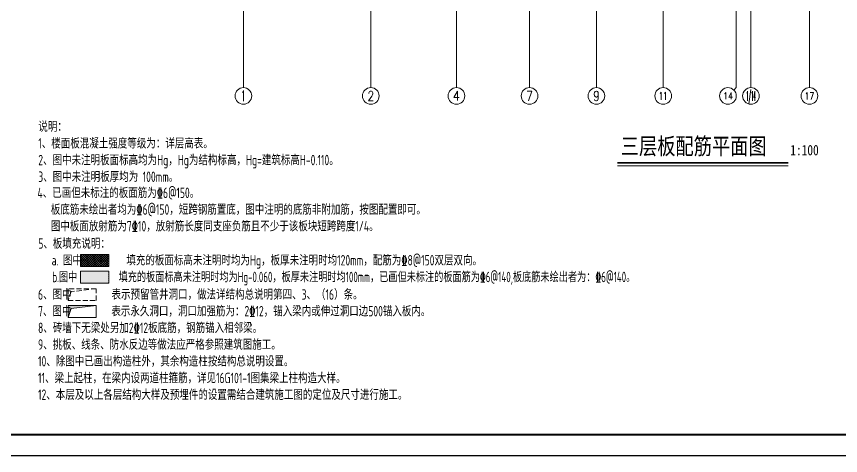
# Model space of a CAD drawing. Extents: x 5874492 to 7194610, y -939842 to -279257.
# Drawn here: x 6580290 to 6619742, y -700765 to -679740 of the extents above; entities that cross this region are included whole.
import ezdxf
from ezdxf.enums import TextEntityAlignment as Align

# ---------------------------------------------------------------- set-up
doc = ezdxf.new("R2010")
doc.units = 0
doc.header["$LTSCALE"] = 1000
doc.linetypes.add('DASH', pattern=[0.35, 0.25, -0.1])
for name, color, linetype, lineweight in [('A-标注-轴号', 3, 'Continuous', 15), ('A-标注-轴号文字', 7, 'Continuous', 15), ('S-大样-DIM', 3, 'Continuous', 20), ('S-板-板面填充', 251, 'Continuous', 20), ('S-轴网-轴号', 3, 'Continuous', 20), ('S-通用-TEXT', 7, 'Continuous', 20)]:
    doc.layers.add(name, color=color, linetype=linetype, lineweight=lineweight)
doc.layers.add('BWPLAN', color=120, linetype='Continuous', plot=False)
doc.layers.add('Y-云图图框', color=7, linetype='Continuous')
doc.styles.add('_TCH_AXIS', font='COMPLEX.shx', dxfattribs={"bigfont": 'hztxt.shx'})
doc.styles.add('_YT_Name', font='', dxfattribs={"width": 0.8})
doc.styles.add('_YT_Sign_Text', font='ros.shx', dxfattribs={"width": 0.8, "bigfont": 'hztxt.shx'})
doc.styles.add('BW_Plan', font='romant.shx', dxfattribs={"width": 0.7, "bigfont": 'hztxt.shx'})
doc.styles.add('BW_PLANX', font='simplex.shx', dxfattribs={"bigfont": 'hztxt.shx'})
doc.styles.add('COMPLEX', font='COMPLEX')
doc.styles.get("Standard").update_dxf_attribs({"font": 'gbenor.shx', "bigfont": 'gbcbig.shx'})
doc.styles.add('TSSD_Rein', font='tssdeng.shx', dxfattribs={"width": 0.7, "bigfont": 'hztxt.shx'})
doc.styles.add('黑体', font='', dxfattribs={"width": 0.8})
doc.styles.get('_YT_Name').set_extended_font_data('SimHei')
doc.styles.get('黑体').set_extended_font_data('SimHei')

# ---------------------------------------------------------------- blocks, each defined once
blk = doc.blocks.new('20191014.21254189')
at = {"layer": 'S-板-板面填充'}
h = blk.add_hatch(dxfattribs=at)
h.set_pattern_fill('ANSI37', color=256, scale=50, style=0)
h.set_pattern_definition([(45, (-198507.3, -4071.87), (-56.1266, 56.1266), []), (135, (-198507.3, -4071.87), (-56.1266, -56.1266), [])])
h.paths.add_polyline_path([(2064, 6391), (3414, 6391), (3414, 6962), (2064, 6962)])
h = blk.add_hatch(dxfattribs=at)
h.set_pattern_fill('DOTS', color=256, scale=30, style=0)
h.set_pattern_definition([(0, (-198507.303, 53728.13), (23.8125, 47.625), [0, -47.625])])
h.paths.add_polyline_path([(2064, 5591), (3414, 5591), (3414, 6162), (2064, 6162)])
at = {"layer": 'S-通用-TEXT'}
blk.add_hatch(color=251, dxfattribs=at).paths.add_polyline_path([(1463, 3954), (1463, 4525), (2813, 4525), (1609, 4384)])
at = {"layer": 'S-通用-TEXT', "color": 0}
for points in [[(2064, 6391), (3414, 6391), (3414, 6962), (2064, 6962)], [(2064, 5591), (3414, 5591), (3414, 6162), (2064, 6162)]]:
    blk.add_lwpolyline(points, close=True, dxfattribs=at)
at = {"layer": 'S-通用-TEXT', "linetype": 'DASH'}
blk.add_lwpolyline([(2813, 5325), (1609, 5184), (1463, 4754)], dxfattribs=at)
blk.add_lwpolyline([(1463, 4754), (2813, 4754), (2813, 5325), (1463, 5325)], close=True, dxfattribs=at)
at = {"layer": 'S-通用-TEXT'}
blk.add_lwpolyline([(2813, 4525), (1609, 4384), (1463, 3954)], dxfattribs=at)
blk.add_lwpolyline([(1463, 3954), (2813, 3954), (2813, 4525), (1463, 4525)], close=True, dxfattribs=at)
at = {"layer": 'S-通用-TEXT', "color": 0, "style": 'TSSD_Rein'}
for s, width, p in [('说明：', 0.7, (38, 12837)), ('1、楼面板混凝土强度等级为：详层高表。', 0.7, (38, 12037)), ('2、图中未注明板面标高均为Hg，Hg为结构标高，Hg=建筑标高H-0.110。', 0.7, (38, 11237)), ('3、图中未注明板厚均为 100mm。', 0.7, (38, 10437)), ('4、已画但未标注的板面筋为\x846@150。', 0.7, (0, 9668)), ('   板底筋未绘出者均为\x846@150，短跨钢筋置底，图中注明的底筋非附加筋，按图配置即可。', 0.7, (0, 8868)), ('   图中板面放射筋为7\x8410，放射筋长度同支座负筋且不少于该板块短跨跨度1/4。', 0.7, (0, 8068)), ('5、板填充说明：', 0.7, (38, 7237)), ('   a. 图中          填充的板面标高未注明时均为Hg，板厚未注明时均120mm，配筋为\x848@150双层双向。', 0.7, (38, 6437)), ('b.图中          填充的板面标高未注明时均为Hg-0.060，板厚未注明时均100mm，已画但未标注的板面筋为\x846@140,板底筋未绘出者为：\x846@140。', 0.65, (712, 5637)), ('6、图中         表示预留管井洞口，做法详结构总说明第四、3、（16）条。', 0.7, (26, 4800)), ('7、图中         表示永久洞口，洞口加强筋为：2\x8412，锚入梁内或伸过洞口边500锚入板内。', 0.7, (26, 4000)), ('8、砖墙下无梁处另加2\x8412板底筋，钢筋锚入相邻梁。', 0.7, (26, 3200)), ('9、挑板、线条、防水反边等做法应严格参照建筑图施工。', 0.7, (26, 2400)), ('10、除图中已画出构造柱外，其余构造柱按结构总说明设置。', 0.7, (26, 1600)), ('11、梁上起柱，在梁内设两道柱箍筋，详见16G101-1图集梁上柱构造大样。', 0.7, (26, 800)), ('12、本层及以上各层结构大样及预埋件的设置需结合建筑施工图的定位及尺寸进行施工。', 0.7, (26, 0))]:
    blk.add_text(s, height=500, dxfattribs=dict(at, width=width)).set_placement(p)
blk = doc.blocks.new('ECMCTK_A1_横_单行图名--0')
at = {"color": 4}
blk.add_lwpolyline([(0, 0), (841, 0), (841, 594), (0, 594)], close=True, dxfattribs=at)
at = {"const_width": 1}
blk.add_lwpolyline([(25, 10), (831, 10), (831, 584), (25, 584)], close=True, dxfattribs=at)
at = {"color": 80, "flags": 3}
for tag, height, p in [('YTHQINS', 3, (34.31, 585.5)), ('ECMCKEY', 3, (292.07, 288.23)), ('YTTQINS', 5.62, (848.03, 12.81)), ('YTFRAME', 3, (652.76, 5.84)), ('YTBARCODE_T1', 3, (749.78, 5.95))]:
    blk.add_attdef(tag, text='', height=height, dxfattribs=at).set_placement(p, align=Align.MIDDLE_CENTER)
for tag, height, style, width, p in [('证书编号', 4, '_YT_Sign_Text', 0.8, (708.87, 43.81)), ('审查批准号', 4, '_YT_Sign_Text', 0.8, (761.06, 43.81)), ('工程号', 4, '_YT_Sign_Text', 0.5, (804.08, 44.12)), ('设计单位', 6, '_YT_Name', 0.8, (623.75, 38.6)), ('建设单位', 4, '_YT_Sign_Text', 0.8, (734.96, 36.11)), ('阶段', 4, '_YT_Sign_Text', 0.8, (804.08, 35.81)), ('项目号', 4, '_YT_Sign_Text', 0.5, (822.08, 33.72)), ('项目名称', 4, '_YT_Sign_Text', 0.8, (734.96, 28.11)), ('专业', 4, '_YT_Sign_Text', 0.8, (804.08, 27.31)), ('图纸编号', 4, '_YT_Sign_Text', 0.5, (803.93, 19.36)), ('图纸名称', 4.5, '_YT_Name', 0.8, (735.39, 15.06)), ('出图比例', 4.2, '_YT_Sign_Text', 0.8, (681.82, 11.78)), ('日期', 4, '_YT_Sign_Text', 0.5, (803.88, 12.13)), ('版本号', 4, '_YT_Sign_Text', 0.8, (822.08, 13))]:
    blk.add_attdef(tag, text='', height=height, dxfattribs=dict(style=style, width=width)).set_placement(p, align=Align.CENTER)
at = {"style": '_YT_Sign_Text', "width": 0.8, "flags": 3}
for tag, p, height in [('[审定人]', (590.95, 27.81), 4.1), ('{审定人}', (605.87, 26.45), 6.24), ('[校对人]', (642.23, 27.82), 4.1), ('{校对人}', (658.35, 26.53), 6.24), ('[审核人]', (591.01, 19.76), 4.1), ('{审核人}', (606.98, 18.44), 6.24), ('[设计人]', (642.47, 20.21), 4.1), ('{设计人}', (658.48, 18.54), 6.24), ('[项目负责人]', (590.78, 12.01), 4.1), ('{项目负责人}', (608.28, 10.72), 6.24), ('[专业负责人]', (642.74, 11.77), 4.1), ('{专业负责人}', (658.58, 10.36), 6.24)]:
    blk.add_attdef(tag, p, '', height=height, dxfattribs=at)
at = {"color": 80, "flags": 3}
for tag, p in [('YTBZSIT', (25, 10)), ('EXT_TK_LEFT', (25, 10)), ('YTQRCODE', (551.04, 11.91))]:
    blk.add_attdef(tag, p, '', height=3, dxfattribs=at)
blk = doc.blocks.new('BWPG_0427095648', base_point=(6599691, -1417454))
at = {"color": 0, "const_width": 0.5}
blk.add_lwpolyline([(6572030, -1399426), (6656130, -1399426), (6656130, -1458826), (6572030, -1458826)], close=True, dxfattribs=at)
at = {"layer": 'S-大样-DIM', "color": 0, "style": 'BW_Plan', "width": 0.75}
blk.add_attdef('KEYNAME', text='', height=594, dxfattribs=at).set_placement((6572030, -1399426), align=Align.RIGHT)
at = {"layer": 'S-大样-DIM', "color": 0, "style": 'BW_Plan', "width": 0.75, "flags": 1}
for tag, p in [('LEFTTOP', (6572030, -1399426)), ('RIGHTTOP', (6656130, -1399426)), ('LEFTBOTTOM', (6572030, -1458826)), ('RIGHTBOTTOM', (6656130, -1458826))]:
    blk.add_attdef(tag, p, '', height=594, dxfattribs=at)
at = {"layer": 'S-大样-DIM', "color": 0, "style": 'BW_Plan', "width": 0.75}
for tag, p in [('TAG1', (6656130, -1399426)), ('NAME', (6572030, -1459618))]:
    blk.add_attdef(tag, p, '', height=594, dxfattribs=at)
at = {"layer": 'S-大样-DIM', "color": 0, "style": 'BW_PLANX', "width": 0.75}
blk.add_attdef('FOCUS', text='', height=594, dxfattribs=at).set_placement((6599691, -1417454), align=Align.MIDDLE_CENTER)
at = {"layer": 'S-大样-DIM', "color": 0, "style": 'BW_Plan', "width": 0.75}
blk.add_attdef('TAG3', text='', height=594, dxfattribs=at).set_placement((6572030, -1458826), align=Align.TOP_RIGHT)
blk.add_attdef('TAG2', text='', height=594, dxfattribs=at).set_placement((6656130, -1458826), align=Align.TOP_LEFT)
blk = doc.blocks.new('_AXISO')
blk.add_circle((0, 0), 0.5)
at = {"layer": 'S-轴网-轴号', "style": 'COMPLEX', "width": 1.041667}
blk.add_attdef('A', text='', height=0.56, dxfattribs=at).set_placement((-0.25, -0.28), (0.25, -0.28), align=Align.FIT)
blk = doc.blocks.new('ZHOUWANG3')
at = {"layer": 'A-标注-轴号'}
for p, q in [((88652, 226834), (88652, 222834)), ((94752, 226834), (94752, 222834)), ((98852, 226834), (98852, 222834)), ((102352, 226834), (102352, 222834)), ((105552, 226834), (105552, 222834)), ((108752, 226834), (108752, 222834)), ((112252, 226834), (112252, 222834)), ((112952, 226834), (112952, 222834)), ((115752, 226834), (115752, 222834)), ((112135, 222716), (112252, 222834))]:
    blk.add_line(p, q, dxfattribs=at)
ref = blk.add_blockref('_AXISO', (88652, 222434), dxfattribs=dict(at, xscale=800, yscale=800, zscale=800))
ref.add_attrib('A', '1', dxfattribs={"layer": 'A-标注-轴号文字', "ltscale": 0.2, "height": 515, "style": '_TCH_AXIS'}).set_placement((88542, 222176), (88762, 222176), align=Align.FIT)
ref = blk.add_blockref('_AXISO', (94752, 222434), dxfattribs=dict(at, xscale=800, yscale=800, zscale=800))
ref.add_attrib('A', '2', dxfattribs={"layer": 'A-标注-轴号文字', "ltscale": 0.2, "height": 466, "style": '_TCH_AXIS'}).set_placement((94597, 222201), (94907, 222201), align=Align.FIT)
ref = blk.add_blockref('_AXISO', (98852, 222434), dxfattribs=dict(at, xscale=800, yscale=800, zscale=800))
ref.add_attrib('A', '4', dxfattribs={"layer": 'A-标注-轴号文字', "ltscale": 0.2, "height": 445, "style": '_TCH_AXIS'}).set_placement((98682, 222211), (99022, 222211), align=Align.FIT)
ref = blk.add_blockref('_AXISO', (102352, 222434), dxfattribs=dict(at, xscale=800, yscale=800, zscale=800))
ref.add_attrib('A', '7', dxfattribs={"layer": 'A-标注-轴号文字', "ltscale": 0.2, "height": 466, "style": '_TCH_AXIS'}).set_placement((102197, 222201), (102507, 222201), align=Align.FIT)
ref = blk.add_blockref('_AXISO', (105552, 222434), dxfattribs=dict(at, xscale=800, yscale=800, zscale=800))
ref.add_attrib('A', '9', dxfattribs={"layer": 'A-标注-轴号文字', "ltscale": 0.2, "height": 466, "style": '_TCH_AXIS'}).set_placement((105397, 222201), (105707, 222201), align=Align.FIT)
ref = blk.add_blockref('_AXISO', (108752, 222434), dxfattribs=dict(at, xscale=800, yscale=800, zscale=800))
ref.add_attrib('A', '11', dxfattribs={"layer": 'A-标注-轴号文字', "ltscale": 0.2, "height": 368.8, "style": '_TCH_AXIS'}).set_placement((108541, 222249), (108963, 222249), align=Align.FIT)
ref = blk.add_blockref('_AXISO', (111852, 222434), dxfattribs=dict(at, xscale=800, yscale=800, zscale=800))
ref.add_attrib('A', '14', dxfattribs={"layer": 'A-标注-轴号文字', "ltscale": 0.2, "height": 314.1, "style": '_TCH_AXIS'}).set_placement((111620, 222277), (112084, 222277), align=Align.FIT)
ref = blk.add_blockref('_AXISO', (112952, 222434), dxfattribs=dict(at, xscale=800, yscale=800, zscale=800))
ref.add_attrib('A', '1/14', dxfattribs={"layer": 'A-标注-轴号文字', "ltscale": 0.2, "height": 452.5, "style": '_TCH_AXIS', "width": 0.308824}).set_placement((112726, 222207), (113178, 222207), align=Align.FIT)
ref = blk.add_blockref('_AXISO', (115752, 222434), dxfattribs=dict(at, xscale=800, yscale=800, zscale=800))
ref.add_attrib('A', '17', dxfattribs={"layer": 'A-标注-轴号文字', "ltscale": 0.2, "height": 328.4, "style": '_TCH_AXIS'}).set_placement((115525, 222269), (115979, 222269), align=Align.FIT)

msp = doc.modelspace()

# ---------------------------------------------------------------- linework, layer by layer
at = {"layer": 'S-通用-TEXT', "const_width": 70}
msp.add_lwpolyline([(6609057.1, -686749.9), (6617240.8, -686749.9)], dxfattribs=at)
at = {"layer": 'S-通用-TEXT'}
msp.add_lwpolyline([(6609057.1, -686889.9), (6617240.8, -686889.9)], dxfattribs=at)

# ---------------------------------------------------------------- block references
msp.add_blockref('ZHOUWANG3', (6502501.8, -905979.1))
at = {"layer": 'BWPLAN', "color": 1}
msp.add_blockref('BWPG_0427095648', (6602053.7, -659392.7), dxfattribs=at)
at = {"layer": 'S-通用-TEXT'}
msp.add_blockref('20191014.21254189', (6581295.7, -698101.2), dxfattribs=at)
at = {"layer": 'Y-云图图框', "xscale": 100, "yscale": 100, "zscale": 100}
msp.add_blockref('ECMCTK_A1_横_单行图名--0', (6574393.6, -700764.3), dxfattribs=at)

# ---------------------------------------------------------------- texts
at = {"layer": 'S-通用-TEXT', "style": '黑体', "width": 0.8}
for s, height, p in [('三层板配筋平面图', 800, (6609220.4, -686346.6)), ('1:100', 500, (6617338.6, -686389.1))]:
    msp.add_text(s, height=height, dxfattribs=at).set_placement(p)

doc.saveas('drawing.dxf')
